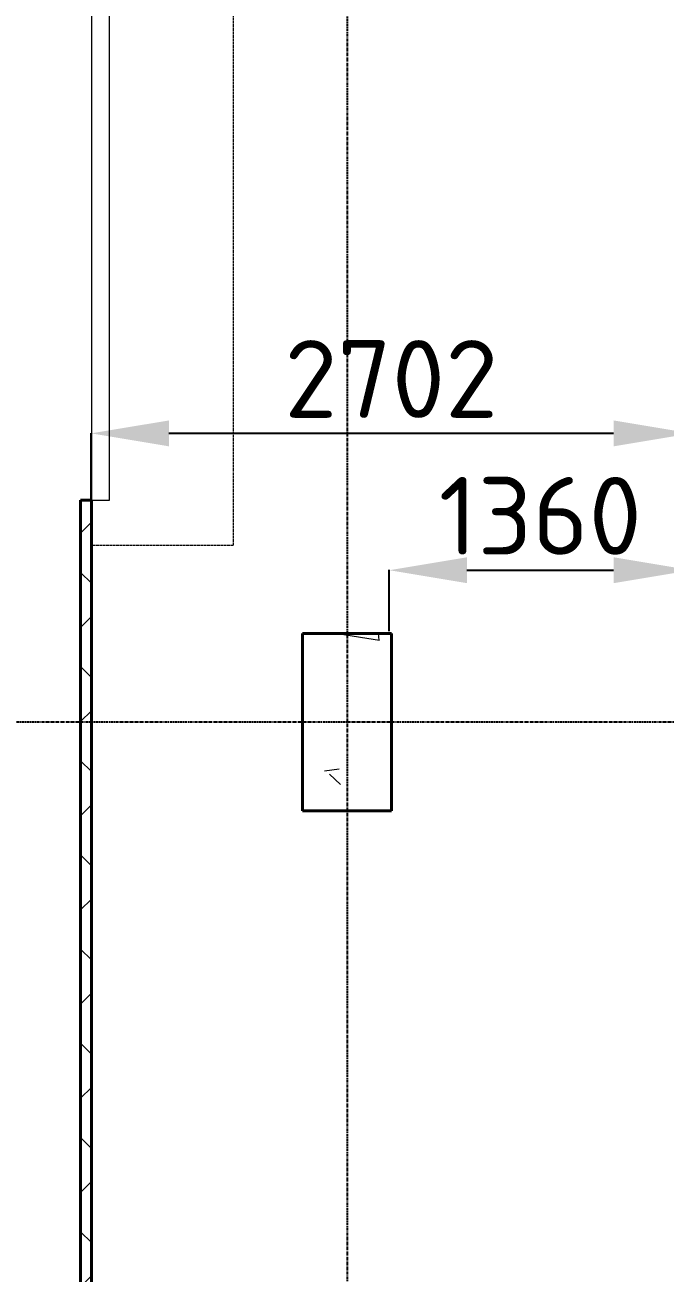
# Model space of a CAD drawing. Header units: millimetres. Extents: x 2140 to 223837, y 2113 to 170313.
# Drawn here: x 16212 to 19093, y 135276 to 140898 of the extents above; entities that cross this region are included whole.
import ezdxf

# ---------------------------------------------------------------- set-up
doc = ezdxf.new("R2010")
doc.units = ezdxf.units.MM
doc.linetypes.add('ADSK_Невидимые', pattern=[5, 3, -2])
doc.linetypes.add('Линия сетки', pattern=[22.225, 12.7, -3.175, 3.175, -3.175])
doc.layers.add('0_ANNOT_Dimensions', color=7, linetype='Continuous')
doc.layers.add('Стены', color=7, linetype='Continuous')
for name, color, linetype, lineweight in [('A-DOOR', 7, 'Continuous', 18), ('A-DOOR-HDLN', 7, 'ADSK_Невидимые', 18), ('S-COLS', 7, 'Continuous', 18)]:
    doc.layers.add(name, color=color, linetype=linetype, lineweight=lineweight)
doc.styles.get("Standard").update_dxf_attribs({"font": 'isocpeur.ttf'})
doc.dimstyles.new('350', dxfattribs={"dimtxt": 350, "dimasz": 350, "dimexe": 1, "dimexo": 10, "dimgap": 70, "dimtad": 1, "dimdec": 0, "dimzin": 0, "dimdsep": 46, "dimtxsty": 'Standard', "dimcen": 0.09, "dimadec": 0, "dimazin": 0, "dimtfac": 1, "dimtdec": 0, "dimtofl": 0, "dimtmove": 0, "dimatfit": 3, "dimfxl": 1, "dimtolj": 1, "dimtzin": 0, "dimarcsym": 0})

# ---------------------------------------------------------------- blocks, each defined once
blk = doc.blocks.new('Сборный железобетон-Колонна 1 - 800x400-555603-В_АР_ПЭ_01 Этаж')
at = {"layer": 'S-COLS', "lineweight": 9}
h = blk.add_hatch(dxfattribs=at)
h.set_pattern_fill('FP_1', color=256, style=0, pattern_type=2)
h.set_pattern_definition([(320, (-53152.2, -46223.1), (-127.512, -1457.472), [152.4, -1676.4]), (265, (-53152.2, -46223.1), (1528.454, 281.942), [121.92, -1341.12]), (10.451, (-53162.8, -46344.6), (1400.933, -1175.54), [129.52, -1424.72]), (316.184, (-52745.8, -46223.1), (-336.34, -2168.632), [228.6, -2514.6]), (6.636, (-52773.8, -46403.8), (1979.42, -1899.22), [194.28, -2137.08]), (261.184, (-52745.8, -46223), (1979.4, -1899.24), [182.88, -2011.68]), (291, (-52847.4, -46426.3), (-818.121, -1212.915), [152.4, -1676.4]), (236, (-52847.4, -46426.3), (1473.504, -494.417), [121.92, -1341.12]), (341.451, (-52915.6, -46527.4), (655.37, -1707.337), [129.52, -1424.72]), (307.5, (-53152.2, -46223.1), (676.4402, -24.7094), [67.056, -1257.808, 67.056, -2640.584]), (307.5, (-53152.2, -46223.1), (676.4402, -24.7094), [-1391.92, -1294.384, 67.056, -1279.144]), (277.5, (-53152.2, -46223.1), (801.444, -534.558), [67.056, -709.168, 67.056, -1740.408]), (277.5, (-53152.2, -46223.1), (801.444, -534.558), [-843.28, -1227.328, 67.056, -446.024]), (237.5, (-53152.2, -45769.96), (-45.8312, -1084.7275), [67.056, -440.944, 67.056, -3621.024]), (237.5, (-53152.2, -45769.96), (-45.8312, -1084.7275), [-575.056, -1517.904, 67.056, -2036.064]), (227.5, (-53152.2, -45566.8), (203.414, -1185.035), [67.056, -593.344, 67.056, -2479.04]), (227.5, (-53152.2, -45566.8), (203.414, -1185.035), [-727.456, -985.52, 67.056, -1426.464])])
h.paths.add_polyline_path([(-425, 215), (-425, -175), (375, -175), (375, 225), (-425, 225)], flags=0)
at = {"layer": 'S-COLS', "lineweight": 40}
for p, q in [((375, 225), (-425, 225)), ((-425, 225), (-425, 215)), ((375, 215), (375, 225)), ((-425, 215), (-425, -165)), ((375, -165), (375, 215)), ((-425, -165), (-425, -175)), ((375, -175), (375, -165)), ((-425, -175), (375, -175))]:
    blk.add_line(p, q, dxfattribs=at)
blk = doc.blocks.new('Дверь-Подъемная-Рулонная - 4200 x 4200 мм-610273-В_АР_ПЭ_01 Этаж')
at = {"layer": 'A-DOOR', "lineweight": 9}
for p, q in [((2100, -25), (-2100, -25)), ((-2100, -25), (-2100, -105)), ((2100, -105), (2100, -25)), ((-2100, -105), (2100, -105))]:
    blk.add_line(p, q, dxfattribs=at)
at = {"layer": 'A-DOOR-HDLN'}
for p, q in [((-2303.2, -25), (-2303.2, -663.8)), ((2303.2, -25), (2303.2, -663.8)), ((-2303.2, -663.8), (2303.2, -663.8))]:
    blk.add_line(p, q, dxfattribs=at)
blk = doc.blocks.new('Помещение')
at = {"lineweight": 9}
h = blk.add_hatch(dxfattribs=at)
h.set_pattern_fill('FP_99', color=256, style=0, pattern_type=2)
h.set_pattern_definition([(45, (61770, 82517.75), (-212.132, 212.132), []), (135, (61770, 82517.75), (-212.132, -212.132), [])])
h.paths.add_polyline_path([(14369.9036, 36444.9347), (14369.9036, 94644.9347), (14323.9036, 94644.9347), (14323.9036, 36444.9347)], flags=0)
h.paths.add_polyline_path([(14369.9036, 98844.9347), (14369.9036, 136644.9347), (14323.9036, 136644.9347), (14323.9036, 98844.9347)], flags=0)
h.paths.add_polyline_path([(14323.9036, 140844.9347), (14369.9036, 140844.9347), (14369.9036, 159946.9347), (14323.9036, 159944.9347), (14323.9036, 148287.773)], flags=0)
at = {"color": 9, "linetype": 'Линия сетки', "true_color": 0xc7c8ca}
for p, q in [((15521.9036, 162172.4828), (15521.9036, 19239.4514)), ((113992.9741, 135644.9347), (7061.0864, 135644.9347))]:
    blk.add_line(p, q, dxfattribs=at)
at = {"lineweight": 40}
for p, q in [((14321.9036, 136644.9347), (14321.9036, 98844.9347)), ((14371.9036, 136644.9347), (14321.9036, 136644.9347)), ((14371.9036, 98844.9347), (14371.9036, 136644.9347))]:
    blk.add_line(p, q, dxfattribs=at)
at = {"lineweight": 18}
for p, q in [((14323.9036, 98844.9347), (14323.9036, 136644.9347)), ((14369.9036, 98844.9347), (14369.9036, 136644.9347))]:
    blk.add_line(p, q, dxfattribs=at)
for name, p, rotation in [('Дверь-Подъемная-Рулонная - 4200 x 4200 мм-610273-В_АР_ПЭ_01 Этаж', (14346.9036, 138744.9347), 89.99999999999991), ('Сборный железобетон-Колонна 1 - 800x400-555603-В_АР_ПЭ_01 Этаж', (15546.9036, 135669.9347), 90.0000000000002)]:
    blk.add_blockref(name, p, dxfattribs=dict(rotation=rotation))
blk = doc.blocks.new('*D1994')
at = {"layer": '0_ANNOT_Dimensions', "color": 0, "lineweight": -2, "transparency": 16777216}
for p, q in [((16509.7, 138183.6), (16509.7, 139059.6)), ((18862.1, 139058.6), (16859.7, 139058.6)), ((19212.1, 138183.6), (19212.1, 139059.6))]:
    blk.add_line(p, q, dxfattribs=at)
at = {"layer": '0_ANNOT_Dimensions', "color": 0, "transparency": 16777216}
for points in [[(16859.7, 139116.9), (16859.7, 139000.2), (16509.7, 139058.6)], [(18862.1, 139116.9), (18862.1, 139000.2), (19212.1, 139058.6)]]:
    blk.add_solid(points, dxfattribs=at)
at = {"layer": 'Defpoints', "color": 0, "transparency": 16777216}
for p in [(16509.7, 139058.6), (16509.7, 138173.6), (19212.1, 138173.6)]:
    blk.add_point(p, dxfattribs=at)
at = {"layer": '0_ANNOT_Dimensions', "color": 0, "transparency": 16777216, "insert": (17860.9, 139303.6), "char_height": 350, "attachment_point": 5}
blk.add_mtext('\\A1;2702', dxfattribs=at)
blk = doc.blocks.new('*D1995')
at = {"layer": '0_ANNOT_Dimensions', "color": 0, "lineweight": -2, "transparency": 16777216}
for p, q in [((17851.7, 138167.9), (17851.7, 138443.2)), ((18201.7, 138442.2), (18862.1, 138442.2)), ((19212.1, 138167.9), (19212.1, 138443.2))]:
    blk.add_line(p, q, dxfattribs=at)
at = {"layer": '0_ANNOT_Dimensions', "color": 0, "transparency": 16777216}
for points in [[(18201.7, 138500.5), (18201.7, 138383.9), (17851.7, 138442.2)], [(18862.1, 138500.5), (18862.1, 138383.9), (19212.1, 138442.2)]]:
    blk.add_solid(points, dxfattribs=at)
at = {"layer": 'Defpoints', "color": 0, "transparency": 16777216}
for p in [(19212.1, 138442.2), (17851.7, 138157.9), (19212.1, 138157.9)]:
    blk.add_point(p, dxfattribs=at)
at = {"layer": '0_ANNOT_Dimensions', "color": 0, "transparency": 16777216, "insert": (18531.9, 138687.2), "char_height": 350, "attachment_point": 5}
blk.add_mtext('\\A1;1360', dxfattribs=at)

msp = doc.modelspace()

# ---------------------------------------------------------------- block references
at = {"layer": 'Стены'}
msp.add_blockref('Помещение', (2139.8, 2112.9), dxfattribs=at)

# ---------------------------------------------------------------- next in the draw order: dimensions: what is measured, and where the dimension line sits
at = {"layer": '0_ANNOT_Dimensions'}
for base, p1, p2, picture, middle in [((16509.7, 139058.6), (19212.1, 138173.6), (16509.7, 138173.6), '*D1994', (17860.9, 139303.6)), ((19212.1, 138442.2), (17851.7, 138157.9), (19212.1, 138157.9), '*D1995', (18531.9, 138687.2))]:
    dim = msp.add_linear_dim(base=base, p1=p1, p2=p2, dimstyle='350', dxfattribs=at)
    dim.commit()
    dim.dimension.update_dxf_attribs({"geometry": picture, "text_midpoint": middle})

doc.saveas('drawing.dxf')
